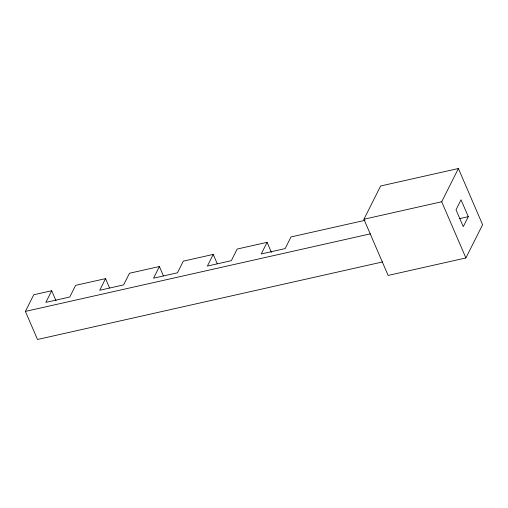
<?xml version="1.0" encoding="UTF-8"?>
<svg xmlns="http://www.w3.org/2000/svg" width="508" height="508" viewBox="0 0 508 508"><rect width="100%" height="100%" fill="white"/><g stroke="black" fill="none" stroke-linecap="round" stroke-linejoin="round"><path stroke-width="0.76" d="M382.549 261.938L37.497 339.49L25.4 311.398L33.75 294.767L51.695 290.735L56.039 300.819M51.695 290.735L45.853 302.374L69.787 296.996L75.629 285.356L105.543 278.632L109.576 287.998M105.543 278.632L99.701 290.271L123.628 284.893L129.477 273.253L159.391 266.529L163.424 275.895M159.391 266.529L153.543 278.168L177.476 272.79L183.318 261.15L213.233 254.425L217.272 263.792M213.233 254.425L207.391 266.065L231.324 260.687L237.166 249.047L267.081 242.322L271.424 252.412M267.081 242.322L261.239 253.962L285.172 248.583L291.014 236.944L364.985 220.32M363.925 219.24L380.625 185.992L458.4 168.51L482.6 224.701L465.9 257.95L388.125 275.431L363.925 219.24L441.7 201.759L458.4 168.51M468.287 216.668L463.277 226.644L456.019 209.791L461.029 199.815L468.287 216.668L459.797 218.58M25.4 311.398L370.446 233.839M441.7 201.759L465.9 257.95"/></g></svg>
